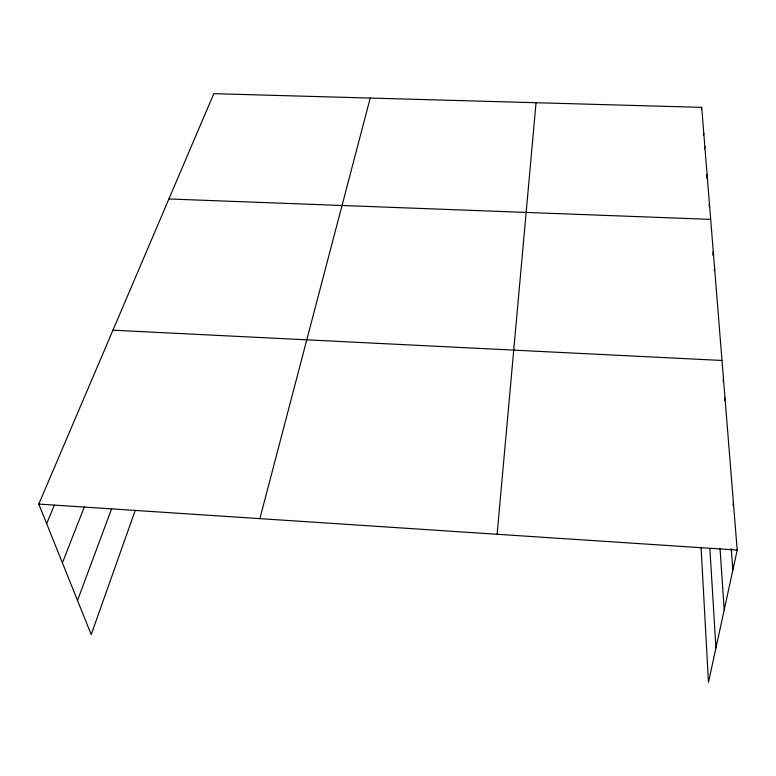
<?xml version="1.0" encoding="UTF-8"?>
<svg xmlns="http://www.w3.org/2000/svg" width="776" height="776" viewBox="0 0 776 776"><rect width="100%" height="100%" fill="white"/><g stroke="black" fill="none" stroke-linecap="round" stroke-linejoin="round"><path stroke-width="1.16" d="M497.115 534.266L536.051 102.723M701.407 109.649L701.708 107.369L213.798 93.673L38.8 504.08L91.209 634.574L135.247 510.327M703.463 135.451L703.774 133.152M704.53 148.866L704.851 146.557M706.596 177.976L707.091 174.484M709.109 206.329L709.458 203.991M712.717 255.071L713.26 251.521M714.24 270.688L714.609 268.312M723.087 381.249L723.484 378.989M724.609 400.338L725.017 398.088M732.942 505.418L733.427 503.042M701.708 107.369L737.2 550.077L708.469 682.327L701.106 547.943M259.863 518.64L370.23 98.067M77.513 600.469L111.734 508.474M62.4 562.842L84.38 506.825M46.657 523.654L54.31 505.195M168.896 198.976L710.69 219.375M112.947 330.198L722 360.471M38.8 504.08L737.2 550.077M731.235 548.603L732.864 570.03M720.012 548.293L724.212 609.868M709.875 548.448L715.938 647.95"/></g></svg>
